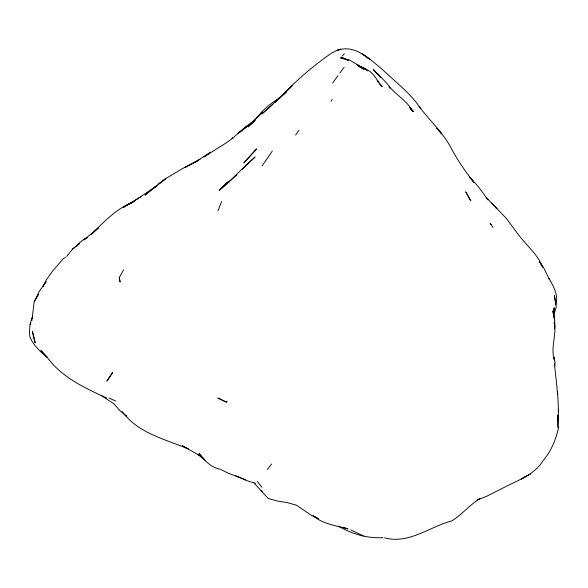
<?xml version="1.0" encoding="UTF-8"?>
<svg xmlns="http://www.w3.org/2000/svg" width="588" height="588" viewBox="0 0 588 588"><rect width="100%" height="100%" fill="white"/><g stroke="black" fill="none" stroke-linecap="round" stroke-linejoin="round"><path stroke-width="0.88" d="M554.756 366.273L555.094 362.833L553.933 356.967L554.587 360.848C549.986 347.853 556.99 335.27 554.249 322.283L554.624 328.699C555.557 321.636 553.396 314.852 554.094 307.737L553.675 312.985M557.718 421.383L557.821 414.9L558.335 428.483C555.829 440.287 550.787 451.496 542.967 460.845C534.551 474.545 519.123 479.683 505.599 486.688L486.46 496.375L477.382 499.874L480.293 498.462C469.812 504.6 462.264 514.412 451.996 520.777L451.643 520.975C429.372 526.855 408.66 544.473 384.581 537.836M554.33 366.184L554.41 363.568C556.388 383.957 559.791 404.309 557.711 424.837M31.87 320.614L34.229 301.563L38.22 294.639L34.229 301.563M32.377 318.152L32.685 316.476C29.709 322.768 29.135 329.75 29.804 336.564C33.222 345.303 40.263 351.609 47.312 357.467C61.652 377.29 85.054 388.065 106.685 398.076M555.903 304.672C558.71 295.294 553.484 286.268 548.971 278.389M554.065 313.926L556.285 307.024L554.388 295.279L555.079 300.424M119.261 277.521L120.084 281.961L119.261 277.521L123.605 269.848M217.92 210.776L221.639 201.544M35.934 298.858L39.153 291.486L46.114 281.579L42.931 286.621L46.489 279.565L52.802 270.833L63.46 258.551L65.437 257.456M30.003 324.495L30.885 323.003M76.161 246.431L79.38 243.623L72.53 249.062L66.665 256.441M262.182 165.772L272.354 151.079M331.051 101.305L332.242 99.585M295.617 135.042L298.998 130.257M337.916 75.676L332.683 82.974M339.842 73.037L344.149 67.142M226.38 401.92L227.012 401.119L226.196 402.074L217.95 398.047L226.196 402.074M267.312 469.503L271.656 463.991M342.488 55.867L344.347 53.684M242.381 169.329L255.089 156.974C242.69 167.521 232.054 179.877 219.412 190.144L227.644 182.067L219.412 190.144L236.824 174.959M274.89 102.496L292.515 85.378L281.424 96.27L268.532 105.539L262.652 111.022L251.267 123.495L238.059 133.403L250.143 124.053L257.588 117.049L252.568 121.767L244.998 127.302M272.861 104.348L261.785 114.05L286.371 91.875L279.631 98.078C295.308 81.262 312.691 66.194 331.603 53.082L337.563 50.061L340.812 49.135L337.622 50.34C354.998 43.835 370.212 59.726 382.619 69.612C393.857 80.63 406.58 90.17 416.355 102.555C426.785 117.916 441.25 130.271 450.349 146.522C456.891 159.326 465.086 171.086 473.906 182.398L469.481 176.885L478.603 186.94L487.937 199.81L486.188 197.406L496.853 208.6L491.7 203.051M245.88 126.538L232.047 138.724L233.002 137.871L226.468 142.737L203.86 156.922L210.666 152.241L196.546 161.23L182.405 168.653L166.808 177.899L154.152 187.601L155.291 186.911M226.77 183.735L225.204 184.977L228.783 182.155M72.53 249.062C77.726 245.586 81.1 239.86 87.267 237.596L83.819 239.941L98.711 227.666L91.228 234.472C103.628 222.235 115.821 209.063 132.396 202.331L128.743 204.22L135.262 200.802M155.864 186.565L130.926 203.073M524.716 477.125L521.291 479L530.699 473.913M130.756 203.191L123.649 207.27L141.098 196.693M197.48 161.112L184.5 167.653L200.111 159.252M126.655 205.249L133.851 201.588M382.928 537.66C367.221 538.52 351.925 534.08 338.482 526.106M364.156 68.833C373.314 70.825 376.658 80.453 382.149 86.84L377.151 80.865M255.559 483.329L245.997 480.359L235.737 475.736M343.995 58.962L340.526 57.874L349.47 60.005L356.909 64.349L363.891 69.333L357.335 65.305M345.729 59.506L348.331 60.314M342.877 527.245L348.022 528.906C335.998 525.694 323.077 524.062 313.147 515.83L316.285 517.44M245.652 479.764L228.534 473.318L221.338 469.709M220.537 469.305C211.158 467.725 204.742 460.647 199.082 453.598L205.08 460.154L198.031 454.487M188.667 449.114C165.324 439.162 138.062 433.393 122.319 411.622M363.421 535.962L350.845 529.928M348.405 60.248L341.209 57.168L346.766 59.733M109.052 398.083L115.652 401.016M358.68 66.363L363.369 68.48M318.6 518.667L311.214 515.228L296.521 505.224L287.37 502.622L277.455 501.035L268.246 498.506L254.097 483.123M200.64 456.192L182.177 445.66L187.866 448.622M357.379 65.224L366.052 69.281L356.901 64.533L362.693 67.907M362.149 53.905L369.426 59.057L363.751 54.86M101.143 395.43L113.874 403.794L119.981 410.696L126.817 416.502L125.597 415.143M366.339 69.987L367.691 70.935M261.204 490.635L262.299 491.517M410.843 109.361L413.585 111.617L409.652 107.42M495.934 207.615L506.305 218.376L520.013 236.824L534.727 253.693L539.1 259.969L542.717 267.224L539.512 261.535L544.04 268.473L549.39 279.535M419.082 106.788L420.935 108.626M380.884 77.601L373.284 69.619C379.356 75.551 385.566 81.365 390.689 88.171C397.907 96.057 407.513 101.709 412.791 111.308L409.542 107.494M46.761 356.857L40.976 350.558L47.29 357.519M388.918 86.921L389.991 88.215M257.448 481.55L261.836 487.246M491.046 224.601L490.179 223.344L493.031 227.497M557.137 391.792L557.865 394.217M557.652 425.712L558.166 427.792M558.225 409.652L558.6 411.313M554.682 320.078L552.86 311.052L554.278 318.564M555.315 302.144L555.66 304.716M112.551 372.66L106.935 380.987L112.551 372.66M249.239 156.834L243.799 162.994L256.647 148.918L249.239 156.834M262.351 112.007L256.081 118.533L262.351 112.007M255.023 120.408L248.18 126.839L255.023 120.408M149.536 191.247L145.023 195.128L157.569 185.147L149.536 191.247M160.362 182.684L158.863 183.831L165.551 178.767L160.362 182.684M441.603 133.785L436.443 127.743L441.603 133.785M470.731 200.773L465.784 191.953L470.731 200.773M35.17 342.797L32.347 331.257L35.17 342.797"/></g></svg>
